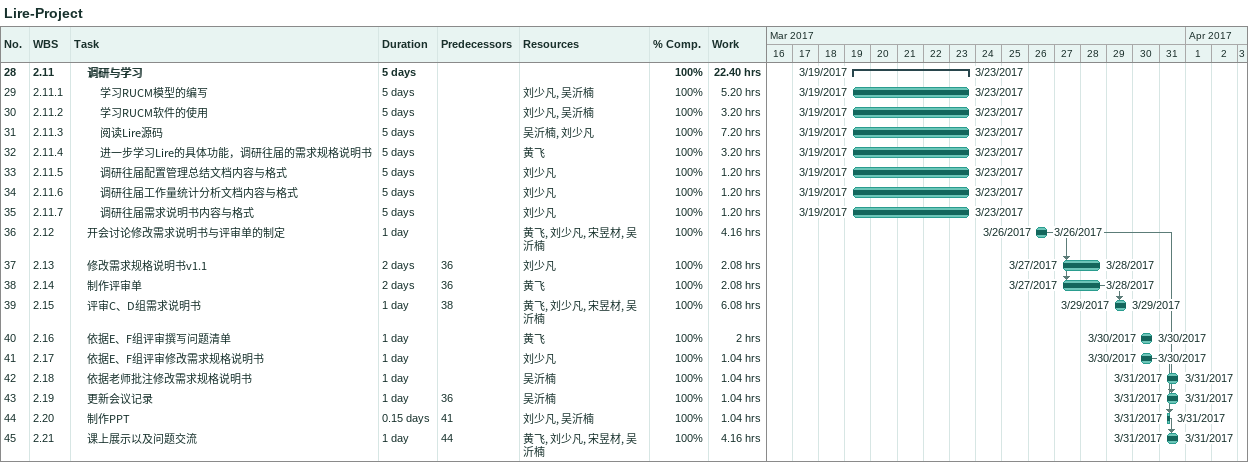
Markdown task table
Lire-Project

| ID | WBS | Task | Duration | Start | Finish | Predecessors | Resources | % complete | Work (h) |
|---|---|---|---|---|---|---|---|---|---|
| 28 | 2.11 | **调研与学习** | 5d | 2017-03-19 | 2017-03-23 |  |  | 100 | 22.40 |
| 29 | 2.11.1 | 学习RUCM模型的编写 | 5d | 2017-03-19 | 2017-03-23 |  | 刘少凡, 吴沂楠 | 100 | 5.20 |
| 30 | 2.11.2 | 学习RUCM软件的使用 | 5d | 2017-03-19 | 2017-03-23 |  | 刘少凡, 吴沂楠 | 100 | 3.20 |
| 31 | 2.11.3 | 阅读Lire源码 | 5d | 2017-03-19 | 2017-03-23 |  | 吴沂楠, 刘少凡 | 100 | 7.20 |
| 32 | 2.11.4 | 进一步学习Lire的具体功能，调研往届的需求规格说明书 | 5d | 2017-03-19 | 2017-03-23 |  | 黄飞 | 100 | 3.20 |
| 33 | 2.11.5 | 调研往届配置管理总结文档内容与格式 | 5d | 2017-03-19 | 2017-03-23 |  | 刘少凡 | 100 | 1.20 |
| 34 | 2.11.6 | 调研往届工作量统计分析文档内容与格式 | 5d | 2017-03-19 | 2017-03-23 |  | 刘少凡 | 100 | 1.20 |
| 35 | 2.11.7 | 调研往届需求说明书内容与格式 | 5d | 2017-03-19 | 2017-03-23 |  | 刘少凡 | 100 | 1.20 |
| 36 | 2.12 | 开会讨论修改需求说明书与评审单的制定 | 1d | 2017-03-26 | 2017-03-26 |  | 黄飞, 刘少凡, 宋昱材, 吴沂楠 | 100 | 4.16 |
| 37 | 2.13 | 修改需求规格说明书v1.1 | 2d | 2017-03-27 | 2017-03-28 | 36 | 刘少凡 | 100 | 2.08 |
| 38 | 2.14 | 制作评审单 | 2d | 2017-03-27 | 2017-03-28 | 36 | 黄飞 | 100 | 2.08 |
| 39 | 2.15 | 评审C、D组需求说明书 | 1d | 2017-03-29 | 2017-03-29 | 38 | 黄飞, 刘少凡, 宋昱材, 吴沂楠 | 100 | 6.08 |
| 40 | 2.16 | 依据E、F组评审撰写问题清单 | 1d | 2017-03-30 | 2017-03-30 |  | 黄飞 | 100 | 2 |
| 41 | 2.17 | 依据E、F组评审修改需求规格说明书 | 1d | 2017-03-30 | 2017-03-30 |  | 刘少凡 | 100 | 1.04 |
| 42 | 2.18 | 依据老师批注修改需求规格说明书 | 1d | 2017-03-31 | 2017-03-31 |  | 吴沂楠 | 100 | 1.04 |
| 43 | 2.19 | 更新会议记录 | 1d | 2017-03-31 | 2017-03-31 | 36 | 吴沂楠 | 100 | 1.04 |
| 44 | 2.20 | 制作PPT | 0.15d | 2017-03-31 | 2017-03-31 | 41 | 刘少凡, 吴沂楠 | 100 | 1.04 |
| 45 | 2.21 | 课上展示以及问题交流 | 1d | 2017-03-31 | 2017-03-31 | 44 | 黄飞, 刘少凡, 宋昱材, 吴沂楠 | 100 | 4.16 |
